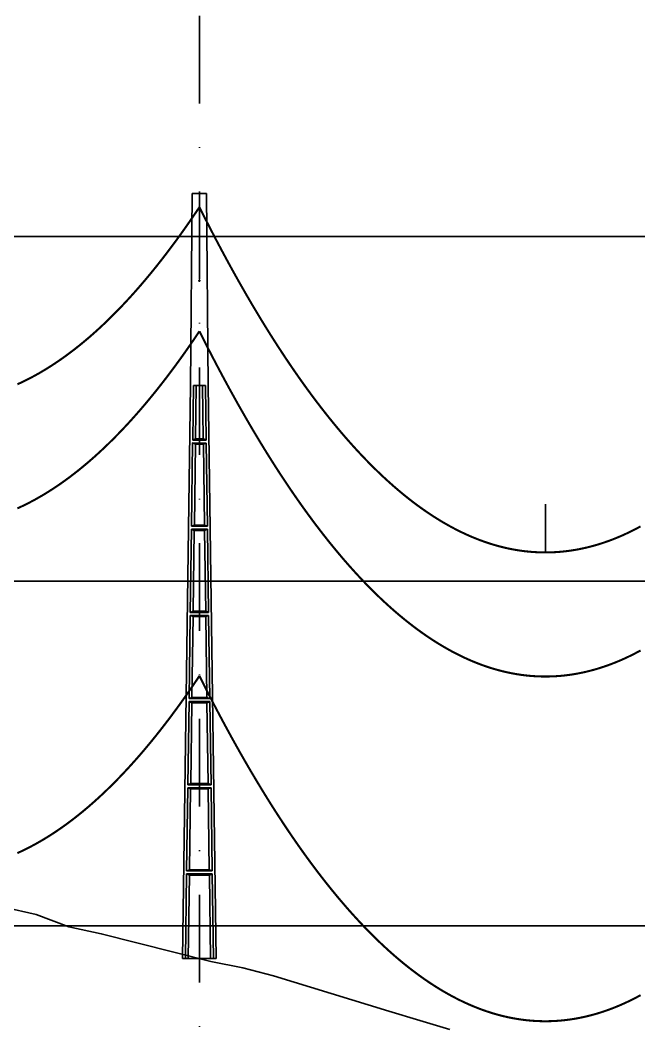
# Model space of a CAD drawing. Header units: metres. Extents: x -121 to 9872, y 3505 to 10721.
# Drawn here: x 2243.2 to 2333, y 6812.2 to 6958.3 of the extents above; entities that cross this region are included whole.
import ezdxf

# ---------------------------------------------------------------- set-up
doc = ezdxf.new("R2010")
doc.units = ezdxf.units.M
doc.header["$PDMODE"] = 2
doc.linetypes.add('DASHDOT', pattern=[25.4, 12.7, -6.35, 0, -6.35])
doc.linetypes.add('DASHED', pattern=[0.75, 0.5, -0.25])
for name, color, linetype in [('C-ROAD-PROF', 2, 'DASHED'), ('CON-EOL- CA ORCHID', 240, 'Continuous'), ('CON-EOL- FO', 101, 'Continuous'), ('CON-EOL- PROJEÇÃO', 22, 'Continuous'), ('cotas', 7, 'Continuous'), ('GRID', 253, 'Continuous'), ('POSTE DT', 7, 'Continuous')]:
    doc.layers.add(name, color=color, linetype=linetype)
doc.styles.get("Standard").update_dxf_attribs({"font": 'arial.ttf'})
doc.dimstyles.new('ISO-25', dxfattribs={"dimtxt": 2.5, "dimasz": 2.5, "dimexe": 1.25, "dimexo": 0.625, "dimtad": 1, "dimzin": 1, "dimtxsty": 'Standard', "dimcen": 2.5, "dimaunit": 1, "dimadec": 3, "dimazin": 3, "dimtfac": 1, "dimtmove": 0, "dimatfit": 3, "dimfxlon": 1, "dimarcsym": 0})

# ---------------------------------------------------------------- blocks, each defined once
blk = doc.blocks.new('*U11')
at = {"layer": 'POSTE DT', "extrusion": (0, 1, 0)}
for p, q in [((-3.31, 349.86), (-4.05, 262)), ((-3.31, 349.86), (3.31, 349.86)), ((3.31, 349.86), (4.06, 262)), ((-4.05, 262), (-7.72, 0)), ((-4.05, 262), (-4.05, 262)), ((-2.73, 262), (-3.08, 237.05)), ((-2.73, 262), (2.75, 262)), ((-1.42, 262), (-1.77, 237.57)), ((1.43, 262), (1.77, 237.57)), ((2.75, 262), (3.1, 237.05)), ((4.06, 262), (7.72, 0)), ((-3.1, 235.74), (-3.63, 197.65)), ((3.11, 235.73), (-3.1, 235.74)), ((3.1, 237.05), (-3.08, 237.05)), ((-1.8, 235.21), (-2.32, 198.19)), ((1.8, 235.21), (2.32, 198.19)), ((3.11, 235.73), (3.65, 197.65)), ((-3.65, 196.34), (-4.19, 158.25)), ((-2.35, 195.8), (-2.87, 158.8)), ((2.35, 195.8), (2.87, 158.8)), ((3.66, 196.34), (4.2, 158.25)), ((-4.21, 156.94), (-4.74, 118.85)), ((4.21, 156.94), (4.75, 118.85)), ((-2.9, 156.39), (-3.42, 119.41)), ((2.91, 156.39), (3.42, 119.41)), ((-4.76, 117.54), (-5.29, 79.45)), ((4.77, 117.54), (-4.76, 117.54)), ((4.75, 118.85), (-4.74, 118.85)), ((-3.46, 116.98), (-3.97, 80.02)), ((3.46, 116.98), (3.98, 80.02)), ((4.77, 117.54), (5.3, 79.45)), ((5.3, 79.45), (-5.29, 79.45)), ((-5.31, 78.14), (-5.85, 40.06)), ((5.32, 78.14), (-5.31, 78.14)), ((-4.01, 77.57), (-4.53, 40.63)), ((4.01, 77.57), (4.53, 40.63)), ((5.32, 78.14), (5.85, 40.06)), ((-5.86, 38.74), (-6.41, 0)), ((5.87, 38.74), (-5.86, 38.74)), ((5.85, 40.06), (-5.85, 40.06)), ((-4.56, 38.17), (-5.1, 0)), ((4.56, 38.17), (5.1, 0)), ((5.87, 38.74), (6.41, 0)), ((-6.41, 0), (-7.72, 0)), ((-5.1, 0), (-6.41, 0)), ((5.1, 0), (-5.1, 0)), ((6.41, 0), (5.1, 0)), ((7.72, 0), (6.41, 0))]:
    blk.add_line(p, q, dxfattribs=at)
at = {"layer": 'POSTE DT', "ltscale": 3}
for points in [[(-3.65, 196.34), (3.66, 196.34)], [(-3.63, 197.65), (3.65, 197.65)], [(-4.21, 156.94), (4.21, 156.94)], [(4.2, 158.25), (-4.19, 158.25)]]:
    blk.add_lwpolyline(points, dxfattribs=at)
at = {"layer": 'POSTE DT'}
for points, knots in [([(0.25, 309.94), (0.25, 309.93), (0.25, 309.93), (0.25, 309.92), (0.25, 309.91), (0.25, 309.9), (0.25, 309.89), (0.24, 309.85), (0.22, 309.82), (0.19, 309.77), (0.16, 309.74), (0.11, 309.71), (0.08, 309.7), (0.01, 309.68), (-0.02, 309.68), (-0.08, 309.7), (-0.11, 309.71), (-0.16, 309.74), (-0.18, 309.76), (-0.21, 309.8), (-0.22, 309.82), (-0.24, 309.85), (-0.24, 309.87), (-0.25, 309.89), (-0.25, 309.9), (-0.25, 309.92), (-0.25, 309.92), (-0.25, 309.93), (-0.25, 309.94), (-0.25, 309.95), (-0.25, 309.95), (-0.25, 309.96), (-0.25, 309.97), (-0.24, 310), (-0.23, 310.02), (-0.21, 310.07), (-0.2, 310.09), (-0.15, 310.14), (-0.13, 310.15), (-0.07, 310.18), (-0.03, 310.19), (0.03, 310.19), (0.06, 310.18), (0.12, 310.16), (0.14, 310.14), (0.18, 310.11), (0.2, 310.09), (0.21, 310.06), (0.22, 310.05), (0.23, 310.04), (0.24, 310.01), (0.24, 309.99), (0.25, 309.97), (0.25, 309.96), (0.25, 309.95), (0.25, 309.94), (0.25, 309.94), (0.25, 309.94), (0.25, 309.94)], [-54.728303, -54.728303, -54.728303, -54.728303, -54.309038, -54.309038, -53.647169, -53.647169, -52.532885, -52.532885, -48.86224, -48.86224, -45.282765, -45.282765, -41.52867, -41.52867, -37.867486, -37.867486, -34.454589, -34.454589, -31.301423, -31.301423, -28.48103, -28.48103, -26.961755, -26.961755, -25.7544, -25.7544, -25.136228, -25.136228, -24.64409, -24.64409, -24.094201, -24.094201, -23.191199, -23.191199, -20.494482, -20.494482, -17.342863, -17.342863, -13.645538, -13.645538, -9.835989, -9.835989, -6.296781, -6.296781, -3.005029, -3.005029, 0, 0, 0, 1.527594, 1.527594, 3.697216, 3.697216, 4.489727, 4.489727, 5.01438, 5.01438, 5.095313, 5.095313, 5.095313, 5.095313]), ([(-3.1, 235.74), (-2.88, 235.65), (-2.67, 235.56), (-2.23, 235.39), (-2.02, 235.3), (-1.8, 235.21)], [0.055576, 0.055576, 0.055576, 0.055576, 56.767409, 56.767409, 113.50757, 113.50757, 113.50757, 113.50757]), ([(-1.77, 237.57), (-1.99, 237.49), (-2.21, 237.4), (-2.64, 237.22), (-2.86, 237.14), (-3.08, 237.05)], [0, 0, 0, 0, 56.660495, 56.660495, 113.412826, 113.412826, 113.412826, 113.412826]), ([(-1.8, 235.21), (-1.2, 235.21), (-0.6, 235.21), (0.6, 235.21), (1.2, 235.21), (1.8, 235.21)], [0, 0, 0, 0, 68.567797, 68.567797, 137.136247, 137.136247, 137.136247, 137.136247]), ([(1.77, 237.57), (1.18, 237.57), (0.59, 237.57), (-0.59, 237.57), (-1.18, 237.57), (-1.77, 237.57)], [0, 0, 0, 0, 67.306894, 67.306894, 134.614447, 134.614447, 134.614447, 134.614447]), ([(3.1, 237.05), (2.87, 237.14), (2.65, 237.23), (2.21, 237.4), (1.99, 237.49), (1.77, 237.57)], [0, 0, 0, 0, 56.738948, 56.738948, 113.38731, 113.38731, 113.38731, 113.38731]), ([(1.8, 235.21), (2.02, 235.3), (2.24, 235.38), (2.68, 235.56), (2.89, 235.65), (3.11, 235.73)], [0, 0, 0, 0, 56.845349, 56.845349, 113.599799, 113.599799, 113.599799, 113.599799]), ([(-2.32, 198.19), (-2.54, 198.1), (-2.76, 198.01), (-3.2, 197.83), (-3.41, 197.74), (-3.63, 197.65)], [0, 0, 0, 0, 63.412073, 63.412073, 126.777421, 126.777421, 126.777421, 126.777421]), ([(2.32, 198.19), (1.55, 198.19), (0.77, 198.19), (-0.77, 198.19), (-1.55, 198.19), (-2.32, 198.19)], [0, 0, 0, 0, 88.31008, 88.31008, 176.620652, 176.620652, 176.620652, 176.620652]), ([(3.65, 197.65), (3.43, 197.74), (3.2, 197.83), (2.76, 198.01), (2.54, 198.1), (2.32, 198.19)], [0, 0, 0, 0, 63.488119, 63.488119, 126.880939, 126.880939, 126.880939, 126.880939]), ([(-3.65, 196.34), (-3.43, 196.25), (-3.22, 196.16), (-2.78, 195.98), (-2.57, 195.89), (-2.35, 195.8)], [0.054307, 0.054307, 0.054307, 0.054307, 63.527131, 63.527131, 127.063246, 127.063246, 127.063246, 127.063246]), ([(-2.35, 195.8), (-1.57, 195.8), (-0.78, 195.8), (0.79, 195.8), (1.57, 195.8), (2.35, 195.8)], [0, 0, 0, 0, 89.585713, 89.585713, 179.17191, 179.17191, 179.17191, 179.17191]), ([(2.35, 195.8), (2.57, 195.89), (2.79, 195.98), (3.23, 196.16), (3.45, 196.25), (3.66, 196.34)], [0, 0, 0, 0, 63.60246, 63.60246, 127.109696, 127.109696, 127.109696, 127.109696]), ([(-4.21, 156.94), (-3.99, 156.85), (-3.77, 156.75), (-3.34, 156.57), (-3.12, 156.48), (-2.9, 156.39)], [0.053423, 0.053423, 0.053423, 0.053423, 70.429742, 70.429742, 140.90167, 140.90167, 140.90167, 140.90167]), ([(-2.87, 158.8), (-3.09, 158.71), (-3.31, 158.62), (-3.75, 158.43), (-3.97, 158.34), (-4.19, 158.25)], [0, 0, 0, 0, 70.301707, 70.301707, 140.590947, 140.590947, 140.590947, 140.590947]), ([(2.87, 158.8), (1.92, 158.8), (0.96, 158.8), (-0.96, 158.8), (-1.91, 158.8), (-2.87, 158.8)], [0, 0, 0, 0, 109.314454, 109.314454, 218.629264, 218.629264, 218.629264, 218.629264]), ([(4.2, 158.25), (3.98, 158.34), (3.76, 158.44), (3.31, 158.62), (3.09, 158.71), (2.87, 158.8)], [0, 0, 0, 0, 70.379198, 70.379198, 140.659718, 140.659718, 140.659718, 140.659718]), ([(2.91, 156.39), (3.12, 156.48), (3.34, 156.57), (3.78, 156.75), (4, 156.85), (4.21, 156.94)], [0, 0, 0, 0, 70.506649, 70.506649, 140.914701, 140.914701, 140.914701, 140.914701]), ([(-2.9, 156.39), (-1.94, 156.39), (-0.97, 156.39), (0.97, 156.39), (1.94, 156.39), (2.91, 156.39)], [0, 0, 0, 0, 110.60219, 110.60219, 221.20473, 221.20473, 221.20473, 221.20473]), ([(-4.76, 117.54), (-4.54, 117.45), (-4.32, 117.35), (-3.89, 117.17), (-3.67, 117.07), (-3.46, 116.98)], [0.052784, 0.052784, 0.052784, 0.052784, 77.438432, 77.438432, 154.950301, 154.950301, 154.950301, 154.950301]), ([(-3.42, 119.41), (-3.64, 119.32), (-3.86, 119.23), (-4.3, 119.04), (-4.52, 118.95), (-4.74, 118.85)], [0, 0, 0, 0, 77.299547, 77.299547, 154.618634, 154.618634, 154.618634, 154.618634]), ([(-3.46, 116.98), (-2.3, 116.98), (-1.15, 116.98), (1.15, 116.98), (2.31, 116.98), (3.46, 116.98)], [0, 0, 0, 0, 131.617604, 131.617604, 263.235447, 263.235447, 263.235447, 263.235447]), ([(3.42, 119.41), (2.28, 119.41), (1.14, 119.41), (-1.14, 119.41), (-2.28, 119.41), (-3.42, 119.41)], [0, 0, 0, 0, 130.319901, 130.319901, 260.640046, 260.640046, 260.640046, 260.640046]), ([(4.75, 118.85), (4.53, 118.95), (4.31, 119.04), (3.87, 119.23), (3.64, 119.32), (3.42, 119.41)], [0, 0, 0, 0, 77.381597, 77.381597, 154.66183, 154.66183, 154.66183, 154.66183]), ([(3.46, 116.98), (3.68, 117.07), (3.89, 117.17), (4.33, 117.35), (4.55, 117.45), (4.77, 117.54)], [0, 0, 0, 0, 77.520013, 77.520013, 154.938747, 154.938747, 154.938747, 154.938747]), ([(-3.97, 80.02), (-4.19, 79.93), (-4.41, 79.83), (-4.85, 79.64), (-5.07, 79.55), (-5.29, 79.45)], [0, 0, 0, 0, 84.379671, 84.379671, 168.809376, 168.809376, 168.809376, 168.809376]), ([(3.98, 80.02), (2.65, 80.02), (1.33, 80.02), (-1.32, 80.02), (-2.65, 80.02), (-3.97, 80.02)], [0, 0, 0, 0, 151.326157, 151.326157, 302.652465, 302.652465, 302.652465, 302.652465]), ([(5.3, 79.45), (5.08, 79.55), (4.86, 79.64), (4.42, 79.83), (4.2, 79.93), (3.98, 80.02)], [0, 0, 0, 0, 84.46863, 84.46863, 168.833721, 168.833721, 168.833721, 168.833721]), ([(-5.31, 78.14), (-5.09, 78.05), (-4.88, 77.95), (-4.44, 77.76), (-4.23, 77.67), (-4.01, 77.57)], [0.052308, 0.052308, 0.052308, 0.052308, 84.527725, 84.527725, 169.158824, 169.158824, 169.158824, 169.158824]), ([(-4.01, 77.57), (-2.67, 77.57), (-1.34, 77.57), (1.34, 77.57), (2.67, 77.57), (4.01, 77.57)], [0, 0, 0, 0, 152.632212, 152.632212, 305.264569, 305.264569, 305.264569, 305.264569]), ([(4.01, 77.57), (4.23, 77.67), (4.45, 77.76), (4.88, 77.95), (5.1, 78.05), (5.32, 78.14)], [0, 0, 0, 0, 84.616316, 84.616316, 169.129178, 169.129178, 169.129178, 169.129178]), ([(-5.86, 38.74), (-5.65, 38.65), (-5.43, 38.55), (-5, 38.36), (-4.78, 38.26), (-4.56, 38.17)], [0.026524, 0.026524, 0.026524, 0.026524, 91.679563, 91.679563, 183.466041, 183.466041, 183.466041, 183.466041]), ([(-4.53, 40.63), (-4.75, 40.53), (-4.97, 40.44), (-5.41, 40.25), (-5.63, 40.15), (-5.85, 40.06)], [0, 0, 0, 0, 91.523648, 91.523648, 183.126775, 183.126775, 183.126775, 183.126775]), ([(-4.56, 38.17), (-3.04, 38.17), (-1.52, 38.17), (1.52, 38.17), (3.04, 38.17), (4.56, 38.17)], [0, 0, 0, 0, 173.646192, 173.646192, 347.292451, 347.292451, 347.292451, 347.292451]), ([(4.53, 40.63), (3.02, 40.63), (1.51, 40.63), (-1.51, 40.63), (-3.02, 40.63), (-4.53, 40.63)], [0, 0, 0, 0, 172.33304, 172.33304, 344.666151, 344.666151, 344.666151, 344.666151]), ([(5.85, 40.06), (5.63, 40.15), (5.41, 40.25), (4.97, 40.44), (4.75, 40.53), (4.53, 40.63)], [0, 0, 0, 0, 91.621326, 91.621326, 183.137324, 183.137324, 183.137324, 183.137324]), ([(4.56, 38.17), (4.78, 38.26), (5, 38.36), (5.43, 38.55), (5.65, 38.65), (5.87, 38.74)], [0, 0, 0, 0, 91.776928, 91.776928, 183.448614, 183.448614, 183.448614, 183.448614])]:
    blk.add_open_spline(points, degree=3, knots=knots, dxfattribs=at)
blk = doc.blocks.new('*D352')
at = {"layer": 'cotas', "color": 0, "lineweight": -2, "transparency": 16777216}
for p, q in [((2269.17, 6979.88), (2269.17, 6982.13)), ((2359.17, 6979.88), (2359.17, 6982.13)), ((2271.67, 6980.88), (2356.67, 6980.88))]:
    blk.add_line(p, q, dxfattribs=at)
at = {"layer": 'cotas', "color": 0, "transparency": 16777216}
for points in [[(2271.67, 6981.29), (2271.67, 6980.46), (2269.17, 6980.88)], [(2356.67, 6981.29), (2356.67, 6980.46), (2359.17, 6980.88)]]:
    blk.add_solid(points, dxfattribs=at)
at = {"layer": 'Defpoints', "color": 0, "transparency": 16777216}
for p in [(2359.17, 6980.88), (2269.17, 6933.21), (2359.17, 6914.53)]:
    blk.add_point(p, dxfattribs=at)
at = {"layer": 'cotas', "color": 0, "transparency": 16777216, "insert": (2314.17, 6982.78), "char_height": 2.5, "attachment_point": 5}
blk.add_mtext('90.00', dxfattribs=at)
blk = doc.blocks.new('*D346')
at = {"layer": 'cotas', "color": 0, "lineweight": -2, "transparency": 16777216}
for p, q in [((2179.17, 6985.01), (2179.17, 6987.26)), ((2269.17, 6985.01), (2269.17, 6987.26)), ((2181.67, 6986.01), (2266.67, 6986.01))]:
    blk.add_line(p, q, dxfattribs=at)
at = {"layer": 'cotas', "color": 0, "transparency": 16777216}
for points in [[(2181.67, 6986.43), (2181.67, 6985.59), (2179.17, 6986.01)], [(2266.67, 6986.43), (2266.67, 6985.59), (2269.17, 6986.01)]]:
    blk.add_solid(points, dxfattribs=at)
at = {"layer": 'Defpoints', "color": 0, "transparency": 16777216}
for p in [(2269.17, 6986.01), (2179.17, 6959.29), (2269.17, 6933.21)]:
    blk.add_point(p, dxfattribs=at)
at = {"layer": 'cotas', "color": 0, "transparency": 16777216, "insert": (2224.17, 6987.91), "char_height": 2.5, "attachment_point": 5}
blk.add_mtext('90.00', dxfattribs=at)

msp = doc.modelspace()

# ---------------------------------------------------------------- linework, layer by layer
at = {"layer": 'C-ROAD-PROF', "color": 0, "linetype": 'Continuous', "lineweight": -3}
msp.add_lwpolyline([(2150.529, 6843.455), (2155.519, 6844.041), (2160.359, 6840.591), (2175.422, 6839.514), (2179.507, 6839.272), (2180.416, 6839.215), (2185.668, 6837.411), (2190.397, 6836.817), (2205.951, 6832.763), (2210.785, 6831.518), (2215.46, 6828.743), (2220.111, 6827.607), (2236.006, 6826.63), (2240.776, 6829.668), (2245.48, 6828.631), (2250.197, 6826.814), (2254.916, 6825.828), (2270.847, 6821.79), (2275.455, 6820.865), (2279.902, 6819.694), (2296.685, 6814.577), (2301.147, 6813.22), (2305.524, 6811.918)], dxfattribs=at)
at = {"layer": 'CON-EOL- CA ORCHID'}
msp.add_line((2319.385, 6881.131), (2319.385, 6888.131), dxfattribs=at)
at = {"layer": 'CON-EOL- CA ORCHID', "const_width": 0.3}
for points in [[(2242.753, 6905.521), (2243.201, 6905.726), (2243.649, 6905.938), (2244.097, 6906.159), (2244.544, 6906.387), (2244.992, 6906.623), (2245.44, 6906.867), (2245.888, 6907.119), (2246.336, 6907.379), (2246.783, 6907.647), (2247.231, 6907.923), (2247.679, 6908.207), (2248.127, 6908.499), (2248.574, 6908.799), (2249.022, 6909.107), (2249.47, 6909.423), (2249.918, 6909.746), (2250.365, 6910.078), (2250.813, 6910.418), (2251.261, 6910.765), (2251.709, 6911.121), (2252.156, 6911.484), (2252.604, 6911.856), (2253.052, 6912.235), (2253.5, 6912.623), (2253.947, 6913.018), (2254.395, 6913.422), (2254.843, 6913.833), (2255.291, 6914.252), (2255.738, 6914.679), (2256.186, 6915.115), (2256.634, 6915.558), (2257.082, 6916.009), (2257.53, 6916.468), (2257.977, 6916.935), (2258.425, 6917.411), (2258.873, 6917.894), (2259.321, 6918.385), (2259.768, 6918.884), (2260.216, 6919.391), (2260.664, 6919.906), (2261.112, 6920.429), (2261.559, 6920.96), (2262.007, 6921.499), (2262.455, 6922.046), (2262.903, 6922.602), (2263.35, 6923.165), (2263.798, 6923.736), (2264.246, 6924.315), (2264.694, 6924.902), (2265.141, 6925.497), (2265.589, 6926.1), (2266.037, 6926.711), (2266.485, 6927.33), (2266.933, 6927.957), (2267.38, 6928.592), (2267.828, 6929.236), (2268.276, 6929.887), (2268.724, 6930.546), (2269.171, 6931.213)], [(2269.171, 6931.213), (2269.619, 6930.321), (2270.067, 6929.437), (2270.515, 6928.561), (2270.962, 6927.693), (2271.41, 6926.834), (2271.858, 6925.982), (2272.306, 6925.139), (2272.753, 6924.303), (2273.201, 6923.476), (2273.649, 6922.656), (2274.097, 6921.845), (2274.544, 6921.042), (2274.992, 6920.247), (2275.44, 6919.46), (2275.888, 6918.681), (2276.336, 6917.91), (2276.783, 6917.147), (2277.231, 6916.392), (2277.679, 6915.645), (2278.127, 6914.906), (2278.574, 6914.176), (2279.022, 6913.453), (2279.47, 6912.738), (2279.918, 6912.032), (2280.365, 6911.333), (2280.813, 6910.643), (2281.261, 6909.96), (2281.709, 6909.286), (2282.156, 6908.619), (2282.604, 6907.961), (2283.052, 6907.311), (2283.5, 6906.668), (2283.947, 6906.034), (2284.395, 6905.407), (2284.843, 6904.789), (2285.291, 6904.179), (2285.738, 6903.577), (2286.186, 6902.982), (2286.634, 6902.396), (2287.082, 6901.818), (2287.53, 6901.247), (2287.977, 6900.685), (2288.425, 6900.131), (2288.873, 6899.585), (2289.321, 6899.046), (2289.768, 6898.516), (2290.216, 6897.994), (2290.664, 6897.48), (2291.112, 6896.973), (2291.559, 6896.475), (2292.007, 6895.985), (2292.455, 6895.502), (2292.903, 6895.028), (2293.35, 6894.561), (2293.798, 6894.103), (2294.246, 6893.653), (2294.694, 6893.21), (2295.141, 6892.776), (2295.589, 6892.349), (2296.037, 6891.931), (2296.485, 6891.52), (2296.933, 6891.118), (2297.38, 6890.723), (2297.828, 6890.336), (2298.276, 6889.958), (2298.724, 6889.587), (2299.171, 6889.224), (2299.619, 6888.869), (2300.067, 6888.523), (2300.515, 6888.184), (2300.962, 6887.853), (2301.41, 6887.53), (2301.858, 6887.215), (2302.306, 6886.908), (2302.753, 6886.609), (2303.201, 6886.318), (2303.649, 6886.035), (2304.097, 6885.76), (2304.544, 6885.492), (2304.992, 6885.233), (2305.44, 6884.982), (2305.888, 6884.738), (2306.336, 6884.503), (2306.783, 6884.275), (2307.231, 6884.056), (2307.679, 6883.844), (2308.127, 6883.641), (2308.574, 6883.445), (2309.022, 6883.257), (2309.47, 6883.077), (2309.918, 6882.905), (2310.365, 6882.742), (2310.813, 6882.586), (2311.261, 6882.438), (2311.709, 6882.297), (2312.156, 6882.165), (2312.604, 6882.041), (2313.052, 6881.925), (2313.5, 6881.816), (2313.947, 6881.716), (2314.395, 6881.624), (2314.843, 6881.539), (2315.291, 6881.463), (2315.738, 6881.394), (2316.186, 6881.333), (2316.634, 6881.281), (2317.082, 6881.236), (2317.53, 6881.199), (2317.977, 6881.17), (2318.425, 6881.149), (2318.873, 6881.136), (2319.321, 6881.131), (2319.768, 6881.134), (2320.216, 6881.144), (2320.664, 6881.163), (2321.112, 6881.19), (2321.559, 6881.224), (2322.007, 6881.267), (2322.455, 6881.317), (2322.903, 6881.376), (2323.35, 6881.442), (2323.798, 6881.516), (2324.246, 6881.598), (2324.694, 6881.689), (2325.141, 6881.787), (2325.589, 6881.893), (2326.037, 6882.007), (2326.485, 6882.129), (2326.933, 6882.258), (2327.38, 6882.396), (2327.828, 6882.542), (2328.276, 6882.696), (2328.724, 6882.857), (2329.171, 6883.027), (2329.619, 6883.204), (2330.067, 6883.39), (2330.515, 6883.583), (2330.962, 6883.784), (2331.41, 6883.994), (2331.858, 6884.211), (2332.306, 6884.436), (2332.753, 6884.669), (2333.201, 6884.91)]]:
    msp.add_lwpolyline(points, dxfattribs=at)
at = {"layer": 'CON-EOL- FO', "lineweight": 30, "const_width": 0.3}
for points in [[(2242.753, 6887.522), (2243.201, 6887.726), (2243.649, 6887.938), (2244.097, 6888.159), (2244.544, 6888.387), (2244.992, 6888.623), (2245.44, 6888.867), (2245.888, 6889.12), (2246.336, 6889.38), (2246.783, 6889.648), (2247.231, 6889.924), (2247.679, 6890.208), (2248.127, 6890.499), (2248.574, 6890.799), (2249.022, 6891.107), (2249.47, 6891.423), (2249.918, 6891.747), (2250.365, 6892.078), (2250.813, 6892.418), (2251.261, 6892.766), (2251.709, 6893.121), (2252.156, 6893.485), (2252.604, 6893.856), (2253.052, 6894.236), (2253.5, 6894.623), (2253.947, 6895.018), (2254.395, 6895.422), (2254.843, 6895.833), (2255.291, 6896.252), (2255.738, 6896.68), (2256.186, 6897.115), (2256.634, 6897.558), (2257.082, 6898.009), (2257.53, 6898.469), (2257.977, 6898.936), (2258.425, 6899.411), (2258.873, 6899.894), (2259.321, 6900.385), (2259.768, 6900.884), (2260.216, 6901.391), (2260.664, 6901.906), (2261.112, 6902.429), (2261.559, 6902.961), (2262.007, 6903.5), (2262.455, 6904.047), (2262.903, 6904.602), (2263.35, 6905.165), (2263.798, 6905.736), (2264.246, 6906.315), (2264.694, 6906.902), (2265.141, 6907.497), (2265.589, 6908.1), (2266.037, 6908.711), (2266.485, 6909.33), (2266.933, 6909.957), (2267.38, 6910.593), (2267.828, 6911.236), (2268.276, 6911.887), (2268.724, 6912.546), (2269.171, 6913.213)], [(2242.753, 6887.522), (2243.201, 6887.726), (2243.649, 6887.938), (2244.097, 6888.159), (2244.544, 6888.387), (2244.992, 6888.623), (2245.44, 6888.867), (2245.888, 6889.12), (2246.336, 6889.38), (2246.783, 6889.648), (2247.231, 6889.924), (2247.679, 6890.208), (2248.127, 6890.499), (2248.574, 6890.799), (2249.022, 6891.107), (2249.47, 6891.423), (2249.918, 6891.747), (2250.365, 6892.078), (2250.813, 6892.418), (2251.261, 6892.765), (2251.709, 6893.121), (2252.156, 6893.485), (2252.604, 6893.856), (2253.052, 6894.236), (2253.5, 6894.623), (2253.947, 6895.018), (2254.395, 6895.422), (2254.843, 6895.833), (2255.291, 6896.252), (2255.738, 6896.68), (2256.186, 6897.115), (2256.634, 6897.558), (2257.082, 6898.009), (2257.53, 6898.469), (2257.977, 6898.936), (2258.425, 6899.411), (2258.873, 6899.894), (2259.321, 6900.385), (2259.768, 6900.884), (2260.216, 6901.391), (2260.664, 6901.906), (2261.112, 6902.429), (2261.559, 6902.961), (2262.007, 6903.5), (2262.455, 6904.047), (2262.903, 6904.602), (2263.35, 6905.165), (2263.798, 6905.736), (2264.246, 6906.315), (2264.694, 6906.902), (2265.141, 6907.497), (2265.589, 6908.1), (2266.037, 6908.711), (2266.485, 6909.33), (2266.933, 6909.957), (2267.38, 6910.593), (2267.828, 6911.236), (2268.276, 6911.887), (2268.724, 6912.546), (2269.171, 6913.213)], [(2269.171, 6913.213), (2269.619, 6912.321), (2270.067, 6911.437), (2270.515, 6910.561), (2270.962, 6909.694), (2271.41, 6908.834), (2271.858, 6907.982), (2272.306, 6907.139), (2272.753, 6906.303), (2273.201, 6905.476), (2273.649, 6904.657), (2274.097, 6903.845), (2274.544, 6903.042), (2274.992, 6902.247), (2275.44, 6901.46), (2275.888, 6900.681), (2276.336, 6899.91), (2276.783, 6899.147), (2277.231, 6898.392), (2277.679, 6897.645), (2278.127, 6896.907), (2278.574, 6896.176), (2279.022, 6895.453), (2279.47, 6894.739), (2279.918, 6894.032), (2280.365, 6893.333), (2280.813, 6892.643), (2281.261, 6891.96), (2281.709, 6891.286), (2282.156, 6890.62), (2282.604, 6889.961), (2283.052, 6889.311), (2283.5, 6888.668), (2283.947, 6888.034), (2284.395, 6887.408), (2284.843, 6886.789), (2285.291, 6886.179), (2285.738, 6885.577), (2286.186, 6884.982), (2286.634, 6884.396), (2287.082, 6883.818), (2287.53, 6883.248), (2287.977, 6882.685), (2288.425, 6882.131), (2288.873, 6881.585), (2289.321, 6881.047), (2289.768, 6880.516), (2290.216, 6879.994), (2290.664, 6879.48), (2291.112, 6878.973), (2291.559, 6878.475), (2292.007, 6877.985), (2292.455, 6877.502), (2292.903, 6877.028), (2293.35, 6876.562), (2293.798, 6876.103), (2294.246, 6875.653), (2294.694, 6875.21), (2295.141, 6874.776), (2295.589, 6874.349), (2296.037, 6873.931), (2296.485, 6873.52), (2296.933, 6873.118), (2297.38, 6872.723), (2297.828, 6872.337), (2298.276, 6871.958), (2298.724, 6871.587), (2299.171, 6871.224), (2299.619, 6870.87), (2300.067, 6870.523), (2300.515, 6870.184), (2300.962, 6869.853), (2301.41, 6869.53), (2301.858, 6869.215), (2302.306, 6868.908), (2302.753, 6868.609), (2303.201, 6868.318), (2303.649, 6868.035), (2304.097, 6867.76), (2304.544, 6867.493), (2304.992, 6867.233), (2305.44, 6866.982), (2305.888, 6866.738), (2306.336, 6866.503), (2306.783, 6866.276), (2307.231, 6866.056), (2307.679, 6865.844), (2308.127, 6865.641), (2308.574, 6865.445), (2309.022, 6865.257), (2309.47, 6865.078), (2309.918, 6864.906), (2310.365, 6864.742), (2310.813, 6864.586), (2311.261, 6864.438), (2311.709, 6864.298), (2312.156, 6864.165), (2312.604, 6864.041), (2313.052, 6863.925), (2313.5, 6863.817), (2313.947, 6863.716), (2314.395, 6863.624), (2314.843, 6863.539), (2315.291, 6863.463), (2315.738, 6863.394), (2316.186, 6863.333), (2316.634, 6863.281), (2317.082, 6863.236), (2317.53, 6863.199), (2317.977, 6863.17), (2318.425, 6863.149), (2318.873, 6863.136), (2319.321, 6863.131), (2319.768, 6863.134), (2320.216, 6863.145), (2320.664, 6863.163), (2321.112, 6863.19), (2321.559, 6863.224), (2322.007, 6863.267), (2322.455, 6863.317), (2322.903, 6863.376), (2323.35, 6863.442), (2323.798, 6863.516), (2324.246, 6863.599), (2324.694, 6863.689), (2325.141, 6863.787), (2325.589, 6863.893), (2326.037, 6864.007), (2326.485, 6864.129), (2326.933, 6864.259), (2327.38, 6864.396), (2327.828, 6864.542), (2328.276, 6864.696), (2328.724, 6864.857), (2329.171, 6865.027), (2329.619, 6865.205), (2330.067, 6865.39), (2330.515, 6865.583), (2330.962, 6865.785), (2331.41, 6865.994), (2331.858, 6866.211), (2332.306, 6866.436), (2332.753, 6866.67), (2333.201, 6866.911)], [(2269.171, 6913.213), (2269.619, 6912.321), (2270.067, 6911.437), (2270.515, 6910.561), (2270.962, 6909.694), (2271.41, 6908.834), (2271.858, 6907.982), (2272.306, 6907.139), (2272.753, 6906.303), (2273.201, 6905.476), (2273.649, 6904.657), (2274.097, 6903.845), (2274.544, 6903.042), (2274.992, 6902.247), (2275.44, 6901.46), (2275.888, 6900.681), (2276.336, 6899.91), (2276.783, 6899.147), (2277.231, 6898.392), (2277.679, 6897.645), (2278.127, 6896.907), (2278.574, 6896.176), (2279.022, 6895.453), (2279.47, 6894.739), (2279.918, 6894.032), (2280.365, 6893.333), (2280.813, 6892.643), (2281.261, 6891.96), (2281.709, 6891.286), (2282.156, 6890.62), (2282.604, 6889.961), (2283.052, 6889.311), (2283.5, 6888.668), (2283.947, 6888.034), (2284.395, 6887.408), (2284.843, 6886.789), (2285.291, 6886.179), (2285.738, 6885.577), (2286.186, 6884.982), (2286.634, 6884.396), (2287.082, 6883.818), (2287.53, 6883.248), (2287.977, 6882.685), (2288.425, 6882.131), (2288.873, 6881.585), (2289.321, 6881.047), (2289.768, 6880.516), (2290.216, 6879.994), (2290.664, 6879.48), (2291.112, 6878.973), (2291.559, 6878.475), (2292.007, 6877.985), (2292.455, 6877.502), (2292.903, 6877.028), (2293.35, 6876.562), (2293.798, 6876.103), (2294.246, 6875.653), (2294.694, 6875.21), (2295.141, 6874.776), (2295.589, 6874.349), (2296.037, 6873.931), (2296.485, 6873.52), (2296.933, 6873.118), (2297.38, 6872.723), (2297.828, 6872.337), (2298.276, 6871.958), (2298.724, 6871.587), (2299.171, 6871.224), (2299.619, 6870.87), (2300.067, 6870.523), (2300.515, 6870.184), (2300.962, 6869.853), (2301.41, 6869.53), (2301.858, 6869.215), (2302.306, 6868.908), (2302.753, 6868.609), (2303.201, 6868.318), (2303.649, 6868.035), (2304.097, 6867.76), (2304.544, 6867.492), (2304.992, 6867.233), (2305.44, 6866.982), (2305.888, 6866.738), (2306.336, 6866.503), (2306.783, 6866.276), (2307.231, 6866.056), (2307.679, 6865.844), (2308.127, 6865.641), (2308.574, 6865.445), (2309.022, 6865.257), (2309.47, 6865.078), (2309.918, 6864.906), (2310.365, 6864.742), (2310.813, 6864.586), (2311.261, 6864.438), (2311.709, 6864.298), (2312.156, 6864.165), (2312.604, 6864.041), (2313.052, 6863.925), (2313.5, 6863.817), (2313.947, 6863.716), (2314.395, 6863.624), (2314.843, 6863.539), (2315.291, 6863.463), (2315.738, 6863.394), (2316.186, 6863.333), (2316.634, 6863.281), (2317.082, 6863.236), (2317.53, 6863.199), (2317.977, 6863.17), (2318.425, 6863.149), (2318.873, 6863.136), (2319.321, 6863.131), (2319.768, 6863.134), (2320.216, 6863.145), (2320.664, 6863.163), (2321.112, 6863.19), (2321.559, 6863.224), (2322.007, 6863.267), (2322.455, 6863.317), (2322.903, 6863.376), (2323.35, 6863.442), (2323.798, 6863.516), (2324.246, 6863.599), (2324.694, 6863.689), (2325.141, 6863.787), (2325.589, 6863.893), (2326.037, 6864.007), (2326.485, 6864.129), (2326.933, 6864.259), (2327.38, 6864.396), (2327.828, 6864.542), (2328.276, 6864.696), (2328.724, 6864.857), (2329.171, 6865.027), (2329.619, 6865.204), (2330.067, 6865.39), (2330.515, 6865.583), (2330.962, 6865.785), (2331.41, 6865.994), (2331.858, 6866.211), (2332.306, 6866.436), (2332.753, 6866.67), (2333.201, 6866.911)]]:
    msp.add_lwpolyline(points, dxfattribs=at)
at = {"layer": 'CON-EOL- PROJEÇÃO', "lineweight": 30, "const_width": 0.3}
for points in [[(2242.753, 6837.521), (2243.201, 6837.726), (2243.649, 6837.938), (2244.097, 6838.159), (2244.544, 6838.387), (2244.992, 6838.623), (2245.44, 6838.867), (2245.888, 6839.119), (2246.336, 6839.379), (2246.783, 6839.647), (2247.231, 6839.923), (2247.679, 6840.207), (2248.127, 6840.499), (2248.574, 6840.799), (2249.022, 6841.107), (2249.47, 6841.423), (2249.918, 6841.746), (2250.365, 6842.078), (2250.813, 6842.418), (2251.261, 6842.765), (2251.709, 6843.121), (2252.156, 6843.484), (2252.604, 6843.856), (2253.052, 6844.235), (2253.5, 6844.623), (2253.947, 6845.018), (2254.395, 6845.422), (2254.843, 6845.833), (2255.291, 6846.252), (2255.738, 6846.679), (2256.186, 6847.115), (2256.634, 6847.558), (2257.082, 6848.009), (2257.53, 6848.468), (2257.977, 6848.935), (2258.425, 6849.411), (2258.873, 6849.894), (2259.321, 6850.385), (2259.768, 6850.884), (2260.216, 6851.391), (2260.664, 6851.906), (2261.112, 6852.429), (2261.559, 6852.96), (2262.007, 6853.499), (2262.455, 6854.046), (2262.903, 6854.601), (2263.35, 6855.165), (2263.798, 6855.736), (2264.246, 6856.315), (2264.694, 6856.902), (2265.141, 6857.497), (2265.589, 6858.1), (2266.037, 6858.711), (2266.485, 6859.33), (2266.933, 6859.957), (2267.38, 6860.592), (2267.828, 6861.236), (2268.276, 6861.887), (2268.724, 6862.546), (2269.171, 6863.213)], [(2269.171, 6863.213), (2269.619, 6862.321), (2270.067, 6861.437), (2270.515, 6860.561), (2270.962, 6859.693), (2271.41, 6858.834), (2271.858, 6857.982), (2272.306, 6857.139), (2272.753, 6856.303), (2273.201, 6855.476), (2273.649, 6854.656), (2274.097, 6853.845), (2274.544, 6853.042), (2274.992, 6852.247), (2275.44, 6851.46), (2275.888, 6850.681), (2276.336, 6849.91), (2276.783, 6849.147), (2277.231, 6848.392), (2277.679, 6847.645), (2278.127, 6846.906), (2278.574, 6846.176), (2279.022, 6845.453), (2279.47, 6844.738), (2279.918, 6844.032), (2280.365, 6843.333), (2280.813, 6842.643), (2281.261, 6841.96), (2281.709, 6841.286), (2282.156, 6840.619), (2282.604, 6839.961), (2283.052, 6839.311), (2283.5, 6838.668), (2283.947, 6838.034), (2284.395, 6837.407), (2284.843, 6836.789), (2285.291, 6836.179), (2285.738, 6835.577), (2286.186, 6834.982), (2286.634, 6834.396), (2287.082, 6833.818), (2287.53, 6833.247), (2287.977, 6832.685), (2288.425, 6832.131), (2288.873, 6831.585), (2289.321, 6831.046), (2289.768, 6830.516), (2290.216, 6829.994), (2290.664, 6829.48), (2291.112, 6828.973), (2291.559, 6828.475), (2292.007, 6827.985), (2292.455, 6827.502), (2292.903, 6827.028), (2293.35, 6826.561), (2293.798, 6826.103), (2294.246, 6825.653), (2294.694, 6825.21), (2295.141, 6824.776), (2295.589, 6824.349), (2296.037, 6823.931), (2296.485, 6823.52), (2296.933, 6823.118), (2297.38, 6822.723), (2297.828, 6822.336), (2298.276, 6821.958), (2298.724, 6821.587), (2299.171, 6821.224), (2299.619, 6820.869), (2300.067, 6820.523), (2300.515, 6820.184), (2300.962, 6819.853), (2301.41, 6819.53), (2301.858, 6819.215), (2302.306, 6818.908), (2302.753, 6818.609), (2303.201, 6818.318), (2303.649, 6818.035), (2304.097, 6817.76), (2304.544, 6817.492), (2304.992, 6817.233), (2305.44, 6816.982), (2305.888, 6816.738), (2306.336, 6816.503), (2306.783, 6816.275), (2307.231, 6816.056), (2307.679, 6815.844), (2308.127, 6815.641), (2308.574, 6815.445), (2309.022, 6815.257), (2309.47, 6815.077), (2309.918, 6814.905), (2310.365, 6814.742), (2310.813, 6814.586), (2311.261, 6814.438), (2311.709, 6814.297), (2312.156, 6814.165), (2312.604, 6814.041), (2313.052, 6813.925), (2313.5, 6813.816), (2313.947, 6813.716), (2314.395, 6813.624), (2314.843, 6813.539), (2315.291, 6813.463), (2315.738, 6813.394), (2316.186, 6813.333), (2316.634, 6813.281), (2317.082, 6813.236), (2317.53, 6813.199), (2317.977, 6813.17), (2318.425, 6813.149), (2318.873, 6813.136), (2319.321, 6813.131), (2319.768, 6813.134), (2320.216, 6813.144), (2320.664, 6813.163), (2321.112, 6813.19), (2321.559, 6813.224), (2322.007, 6813.267), (2322.455, 6813.317), (2322.903, 6813.376), (2323.35, 6813.442), (2323.798, 6813.516), (2324.246, 6813.598), (2324.694, 6813.689), (2325.141, 6813.787), (2325.589, 6813.893), (2326.037, 6814.007), (2326.485, 6814.129), (2326.933, 6814.258), (2327.38, 6814.396), (2327.828, 6814.542), (2328.276, 6814.696), (2328.724, 6814.857), (2329.171, 6815.027), (2329.619, 6815.204), (2330.067, 6815.39), (2330.515, 6815.583), (2330.962, 6815.784), (2331.41, 6815.994), (2331.858, 6816.211), (2332.306, 6816.436), (2332.753, 6816.669), (2333.201, 6816.91)]]:
    msp.add_lwpolyline(points, dxfattribs=at)
at = {"layer": 'GRID', "linetype": 'DASHDOT'}
msp.add_line((2269.171, 7876.973), (2269.171, 5510.205), dxfattribs=at)
at = {"layer": 'GRID'}
for points in [[(-30.298, 6926.973), (7827.812, 6926.973)], [(-30.298, 6876.973), (7827.812, 6876.973)], [(-30.298, 6826.973), (7827.812, 6826.973)]]:
    msp.add_lwpolyline(points, dxfattribs=at)

# ---------------------------------------------------------------- block references
at = {"layer": 'POSTE DT', "xscale": 0.3172702451939489, "yscale": 0.3172702451939489, "zscale": 0.3172702451939489}
msp.add_blockref('*U11', (2269.171, 6822.214), dxfattribs=at)

# ---------------------------------------------------------------- dimensions: what is measured, and where the dimension line sits
at = {"layer": 'cotas'}
for base, p1, p2, picture, middle in [((2269.171, 6986.009), (2179.172, 6959.292), (2269.171, 6933.214), '*D346', (2224.171, 6987.91)), ((2359.171, 6980.877), (2269.171, 6933.214), (2359.171, 6914.533), '*D352', (2314.171, 6982.779))]:
    dim = msp.add_linear_dim(base=base, p1=p1, p2=p2, dimstyle='ISO-25', dxfattribs=at)
    dim.commit()
    dim.dimension.update_dxf_attribs({"geometry": picture, "text_midpoint": middle})

doc.saveas('drawing.dxf')
